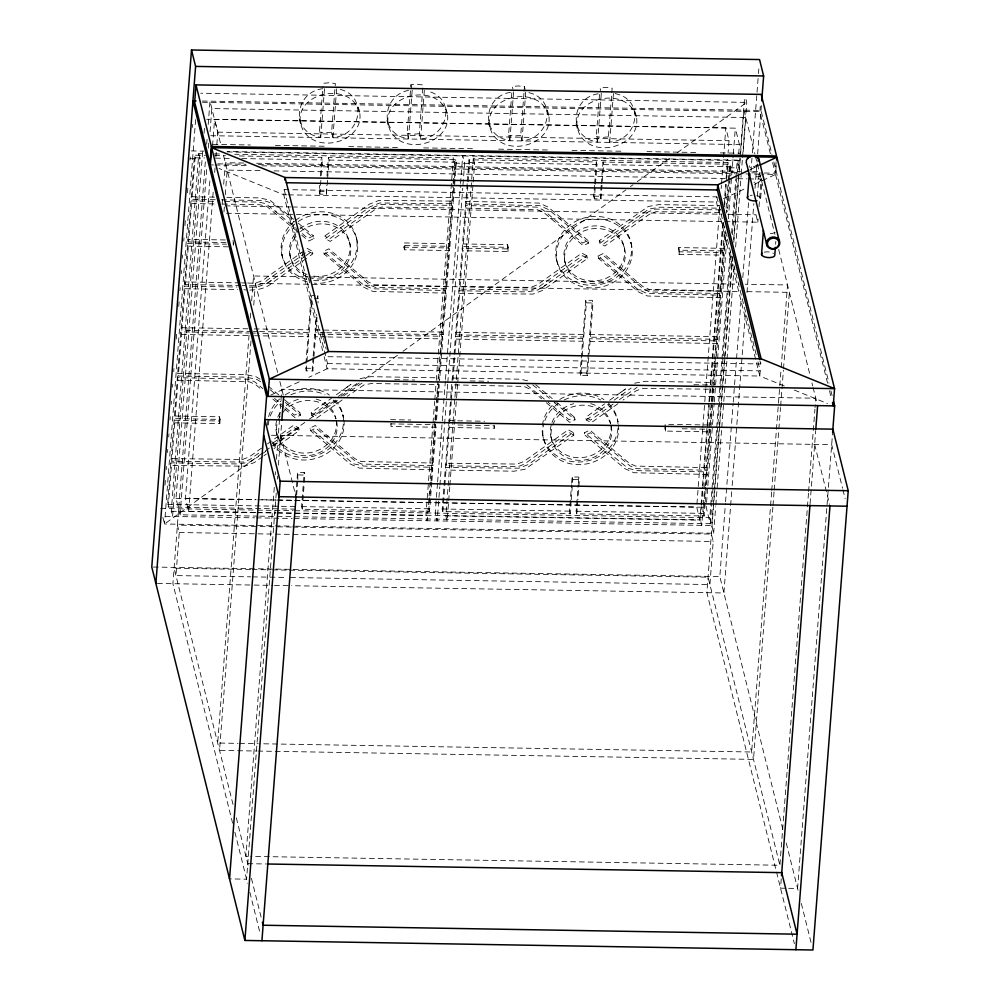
<?xml version="1.0" encoding="UTF-8"?>
<svg xmlns="http://www.w3.org/2000/svg" width="1000" height="1000" viewBox="0 0 1000 1000"><rect width="100%" height="100%" fill="white"/><g stroke="black" fill="none" stroke-linecap="round" stroke-linejoin="round"><path stroke-width="0.75" stroke-dasharray="5 3.75" d="M165 485.2L165.362 480.513M166.2 469.65L166.438 466.525M167.512 452.55L167.75 449.412M168.7 437L168.95 433.85M170.025 419.9L170.263 416.75M171.213 404.35L171.462 401.188M172.525 387.25L172.775 384.087M173.725 371.7L173.962 368.525M176.238 339.05L176.6 334.312M178.738 306.4L179.1 301.725M179.938 290.763L180.175 287.65M181.25 273.75L181.5 270.538M182.438 258.2L182.688 254.988M183.762 241.1L184 237.875M184.95 225.55L185.325 220.763M187.463 192.9L187.825 188.1M189.975 160.1L190.225 157M192.488 127.438L192.725 124.338M195.613 119.6L164.537 524L294.012 526.175M295.587 509.125L168.275 506.987L167.625 504.375L194.462 155.188L205.325 155.375M168.275 506.987L171.475 465.438L170.825 462.837L238.925 463.975L249.713 462.062L258.75 456.362M258.788 453.137L249.913 459.462L243.3 462.075L171.8 461.238L174.75 422.85L174.1 420.238L219.163 421L219.812 423.6L174.75 422.85M219.812 423.6L220.125 419.4L175.062 418.638L178.012 380.25L177.362 377.638L248.812 379.2L255.012 382.025L262.9 388.638M260.712 381.812L256.913 379.45L246.45 377.188L178.337 376.037L181.537 334.5L180.888 331.887L249.2 333.038M251.825 331.463L181.85 330.288L185.05 288.738L184.4 286.137L237.025 287.025M240.738 285.462L185.375 284.538L188.325 246.15L187.675 243.538L226.525 244.188M225.975 242.562L188.65 241.938L191.588 203.55L190.95 200.938L215.525 201.363M215.287 199.737L191.912 199.338L195.113 157.8L194.462 155.188M198.75 153.65L200.05 158.863L172.575 516.462L171.275 511.25L198.75 153.65L203.438 153.725M258.075 516.125L180.1 514.812L176.012 498.4L202.763 150.275M204.075 133.212L204.55 127.013M205.325 161.875L172.913 583.713L232.6 823.125M206.675 144.25L207.237 136.975M208.2 124.513L209.988 101.175L220.95 145.113M180.1 514.812L206.85 166.75M208.275 148.1L208.762 141.888M291.388 527.038L177.413 525.125L179.262 532.513L175.95 575.588L250.888 576.85M210.062 131.637L211.838 108.55L745.788 117.525L742.725 157.537M255.675 512.4L188.65 511.275L185.45 498.462L210.05 178.375M212.562 145.738L214.587 119.325L725.825 127.912L729.025 140.725L728.062 153.162M188.65 511.275L213.363 189.625M214.675 172.537L215.037 167.875M215.875 157L216.225 152.338M216.825 144.562L217.787 132.137L214.587 119.325M222.15 204.275L222.5 199.65M223.688 184.262L225.338 162.725L244.075 163.038M224.338 207.037L223.863 213.2L723.487 221.588M225.287 194.725L227.175 170.113L263.087 170.712M219.163 421L219.475 416.788L174.412 416.037L175.062 418.638M233.062 240.087L233.388 246.9L233.713 242.7M249.037 335.15L217.688 743.025L237.987 743.363M250.35 318.025L250.825 311.788M251.663 300.9L253.575 275.988L308.225 276.9M250.987 340.975L219.537 750.413L257 751.038M253.75 305.175L255.413 283.375L739.425 291.512M288.85 189.675L284.163 189.6L283.762 194.762L322.625 350.6M274.275 487.325L245.925 856.287L249.05 856.338M275.238 474.875L275.475 471.763M276.438 459.3L279.55 418.825M279.662 417.275L281.812 389.25L815.775 398.225L815.062 407.562M276.25 493.025L246.575 879.188L229.537 878.9M277.312 479.15L277.562 476.025M278.4 465.138L281.75 421.538M322.812 88.688C294.025 91.962 290.188 133.438 320.763 137.238L319.462 132.025L322.975 86.363M320.763 137.238L324.513 88.525M295.775 495.637L297.575 472.312L304.212 472.425L304.862 475.037L304.262 482.812M313.812 358.512L312.863 370.95L306.212 370.838L305.812 365.125M305.925 363.562L308.2 334.025L256.962 333.162M259.575 331.6L309.175 332.425L308.525 329.825L311.15 295.625L315.138 295.688M327.512 180.263L326.438 194.25L319.8 194.137L319.625 185.312M320.337 175.987L321.775 157.338L237.938 155.925M296.663 495.138L297.738 481.138M297.863 479.588L297.575 472.312M306.212 370.838L306.812 363.062M306.938 361.512L308.85 336.637L308.2 334.025M309.175 332.425L311.8 298.225L311.15 295.625M319.8 194.137L321.112 177.037M321.225 175.487L322.425 159.938L321.775 157.338M431.8 482.137L429.55 511.375L302.238 509.237L301.588 506.625L304.212 472.425M312.863 370.95L312.213 368.338L313.05 357.463M313.163 355.9L314.837 334.137L442.15 336.275L442.8 338.888L439.613 380.438L438.963 377.825L442.15 336.275M325.112 332.7L315.812 332.537L315.163 329.938L316.363 314.387M317.55 298.837L317.787 295.738L318.087 303M326.438 194.25L326.262 185.425M326.987 176.1L328.413 157.438L455.725 159.588L456.375 162.188L453.188 203.738L379.725 203L370.138 206.725L325.35 238.663L324.7 236.062L369.487 204.112L379.075 200.4L452.537 201.125L453.188 203.738M302.238 509.237L304.15 484.363M313.938 356.962L317.25 313.788M327.638 178.7L329.062 160.05L328.413 157.438M332.912 137.438L336.65 88.737C368.325 92.737 362.6 135.887 332.912 137.438L331.613 132.225L335.35 83.525L329.338 82.75L323.212 83.312M284.163 189.6L327.55 363.587L327.15 368.762L308.85 377.312M408.462 138.7L412.2 90C382.525 91.55 376.788 134.688 408.462 138.7L407.163 133.5L410.913 84.787L417.025 84.225L423.05 84.987L419.312 133.7L420.6 138.912C447.075 137.762 457.175 99.275 428.837 91.463M446.637 288.925L445.988 286.325L374.55 284.762L368.338 281.938L328.862 248.812L323.512 251.4L324.162 254L329.513 251.425L368.988 284.538L375.2 287.362L446.637 288.925L449.588 250.538L404.525 249.775L403.875 247.175L404.2 242.963L449.263 243.725L449.913 246.325L404.85 245.575L404.2 242.963M433.062 465.625L432.413 463.025L360.975 461.45L354.762 458.638L315.275 425.513L309.938 428.1L310.587 430.7L315.925 428.125L355.412 461.238L361.625 464.062L433.062 465.625L436.012 427.238L390.95 426.475L391.163 423.675M404.525 249.775L404.85 245.575M420.6 138.912L424.35 90.2L426.025 90.425M434.85 421.238L427.2 520.737L425.9 515.525L428.475 482.088M428.587 480.55L432.912 424.375M433.013 422.975L434.663 401.475M434.787 399.938L435.962 384.588M436.287 380.375L438.175 355.75M438.3 354.212L453.387 157.925L234.688 154.25M434.975 419.675L437.95 380.812M438.075 379.25L453.013 184.9M453.125 183.35L454.675 163.137L453.387 157.925M429.55 511.375L428.9 508.775L430.913 482.612M431.025 481.075L432.088 467.225L363.988 466.087L353.525 463.812L309.938 428.1M432.413 463.025L435.363 424.625L390.3 423.875L390.95 426.475M435.688 420.425L437.337 398.925M437.463 397.388L438.525 383.562M326.662 332.725L443.125 334.675L442.475 332.075L445.662 290.525L372.287 288.8L363.288 284.762L323.512 251.4M445.988 286.325L448.938 247.938L403.875 247.175M449.263 243.725L452.212 205.338L380.712 204.5L374.087 207.1L329.625 238.812L324.7 236.062M452.537 201.125L454.188 179.587M454.312 178.05L455.725 159.588M431.912 480.6L432.738 469.837L432.088 467.225M436.575 419.963L438.225 398.462M438.338 396.925L439.288 384.637L371.675 383.5L364.175 384.8L347.2 396.362M443.125 334.675L446.312 293.137L445.662 290.525M449.913 246.325L452.863 207.938L452.212 205.338M437.488 483.55L435.213 513.088L437.163 520.913L439.8 486.7M437.612 481.987L445.375 380.938M445.487 379.375L460.425 185.025M460.55 183.475L462.7 155.488L464.65 163.3L462.85 186.625M439.913 485.15L447.675 384.087M447.8 382.525L462.738 188.188M571.1 501.3L570.15 513.737L442.837 511.6L442.188 509L467.262 182.688M467.362 181.375L469.012 159.812L596.325 161.95L596.975 164.55L594.35 198.75L600.988 198.863L603.625 164.662L602.975 162.062L730.288 164.2L730.938 166.8L730.225 176.038M442.837 511.6L444.725 486.975M444.837 485.438L446.025 470.05L445.375 467.45L518.837 468.188L528.425 464.462L573.212 432.525L573.862 435.125L524.913 469.288L514.125 471.2L446.025 470.05M573.862 435.125L568.938 432.375L524.475 464.075L517.85 466.688L446.35 465.85L449.3 427.463L448.65 424.85M449.625 423.25L451.275 401.75M451.388 400.213L452.575 384.862L524.012 386.425L530.225 389.25L541.613 398.8M583.075 334.438L455.763 332.3L456.413 334.9L583.725 337.038L583.075 334.438L585.7 300.238L592.35 300.35L593 302.95L587.413 375.562L580.775 375.45L583.4 341.25L582.75 338.638L455.438 336.5L456.087 339.113L452.9 380.65L452.25 378.05L520.35 379.188L530.812 381.463M456.413 334.9L459.6 293.363L458.95 290.75L527.062 291.9L537.837 289.988L546.888 284.288M459.6 293.363L533.062 294.088L542.65 290.375L587.45 258.425L582.513 255.675L538.05 287.387L531.425 289.988L459.925 289.15L462.875 250.763L462.225 248.15L507.287 248.912L507.938 251.513L462.875 250.763M507.938 251.513L508.263 247.312L463.2 246.55L466.15 208.162L465.5 205.562L536.938 207.125L543.15 209.95L582.638 243.062L587.975 240.487L588.625 243.088L583.288 245.675L543.8 212.55L537.587 209.725L466.15 208.162M588.625 243.088L548.85 209.725L539.85 205.688L466.475 203.962L469.663 162.413L469.012 159.812M449.762 486.863L447.125 521.075L445.838 515.862L452.938 423.312M453.062 421.775L454.825 398.738M454.95 397.2L473.312 158.262L727.938 162.537L729.237 167.75L728.275 180.188M449.875 485.312L457.638 384.25M457.762 382.7L474.613 163.475L473.312 158.262M510.425 92.338C482.4 96.487 480.337 136.962 509.875 140.412L508.575 135.2L512.075 89.537M509.875 140.412L513.612 91.7M507.287 248.912L507.612 244.7L462.55 243.95L463.2 246.55M449.3 427.463L494.363 428.212L494.575 425.412M528.837 92.65C558.275 99.438 549.513 139.312 522.013 140.612L520.712 135.4L523.987 92.788M524.1 91.263L524.45 86.7L518.438 85.925L512.312 86.487L512.962 89.1M522.013 140.612L525.75 91.912M598.125 93.812C570.087 97.963 568.038 138.438 597.562 141.888L596.263 136.675L599.775 91.013M597.562 141.888L601.312 93.175M570.15 513.737L569.5 511.138L571.525 484.7M571.65 483.15L572.125 476.938L578.763 477.05L579.412 479.65L577.863 499.862M580.775 375.45L580.125 372.85L582.75 338.638M594.35 198.75L593.7 196.15L594.538 185.263M594.65 183.713L596.325 161.95M571.225 499.75L572.775 479.538L572.125 476.938M583.725 337.038L586.35 302.838L585.7 300.238M705.05 503.688L704.1 515.988L576.788 513.85L576.138 511.25L578.175 484.812M578.288 483.263L578.763 477.05M587.413 375.562L586.763 372.95L589.388 338.75L716.712 340.9L717.362 343.5L716.175 358.888M598.075 256.012L598.725 258.612L604.062 256.038L643.55 289.15L649.75 291.975L721.2 293.538L720.55 290.938L649.1 289.375L642.9 286.55L603.413 253.425L598.075 256.012L637.85 289.375L646.838 293.412L720.225 295.138L720.875 297.75L717.675 339.288L590.363 337.15L589.712 334.55L592.35 300.35M600.988 198.863L600.337 196.262L601.175 185.375M601.3 183.825L602.975 162.062M576.788 513.85L577.75 501.413M615.125 93.6C645.562 99.462 638.263 140.588 609.712 142.088L608.413 136.875L611.688 94.262M611.8 92.737L612.15 88.175L606.138 87.4L600.013 87.963L600.662 90.575M609.712 142.088L613.45 93.387M708.688 425.012L665.175 424.275L664.85 428.488L665.5 431.087L710.575 431.85L707.625 470.238L636.175 468.675L629.975 465.85L590.487 432.738L585.15 435.312L584.5 432.713L589.837 430.125L629.325 463.25L635.525 466.075L706.975 467.638L707.625 470.238M721.2 293.538L724.15 255.15L679.087 254.4L678.438 251.788L678.75 247.587L723.825 248.337L724.475 250.95L679.4 250.188L678.75 247.587M665.5 431.087L665.175 424.275M679.087 254.4L679.4 250.188M784.287 385.975L759.812 376.037L716.425 202.037L716.825 196.863L290.413 189.7M696.938 503.95L702.663 429.363M702.788 427.812L705.775 388.963M705.888 387.413L719.862 205.613M721.175 188.512L721.413 185.413M721.525 183.85L723.438 158.988M723.562 157.438L725.825 127.912M277.488 512.775L699.887 519.875L702.4 487.238M702.513 485.688L708.85 403.325M708.962 401.775L710.163 386.238M710.275 384.688L722.812 221.525M724.125 204.438L725.675 184.237M726.15 178.025L727.588 159.375M703.188 506.7L701.762 525.35L700.462 520.138L701.488 506.7M701.612 505.163L707.463 428.988M707.575 427.587L710.525 389.2M710.85 384.988L712.738 360.375M712.85 358.837L723.388 221.713M724.538 206.75L726.425 182.138M726.55 180.6L727.938 162.537M703.312 505.138L709.163 428.963M709.287 427.4L714.425 360.55M714.538 358.988L724.7 226.838M726.125 208.175L728.162 181.75M704.1 515.988L703.45 513.387L705.462 487.225M705.588 485.688L706.65 471.838L638.538 470.7L628.075 468.425L584.5 432.713M706.975 467.638L709.925 429.237L680.4 428.75M710.238 425.037L711.9 403.537M712.013 402L713.075 388.188M693.875 384.7L714.163 385.05L713.512 382.438L716.712 340.9M717.675 339.288L717.025 336.688L720.225 295.138M720.55 290.938L723.5 252.55L678.438 251.788M723.825 248.337L725 232.987M726.538 213.025L726.775 209.95L727.412 212.55M728.988 181.125L727.087 205.738L727.738 208.35L730.113 177.575M729.1 179.587L730.288 164.2M705.163 502.137L707.3 474.45L706.65 471.838M710.888 427.638L713.838 389.25L642.337 388.413L635.725 391.025L623.038 400.062M714.163 385.05L716.062 360.425M724.475 250.95L725.888 232.512M259.625 516.15L710.275 523.725L706.188 507.312L707.738 487.15M707.85 485.588L714.175 403.387M714.287 401.838L715.475 386.325M715.6 384.775L727.038 235.875M728.35 218.812L733.225 155.463M733.337 153.95L735.312 128.162L206.7 119.275M295.575 526.2L713.65 533.225L709.775 517.7L710.612 506.825M710.725 505.262L716.587 429.075M716.7 427.525L721.838 360.675M721.963 359.113L730.2 251.838M731.637 233.175L735.812 178.762M735.938 177.2L737.25 160.1L227.138 151.525M710.275 523.725L711.825 503.525M711.95 501.975L717.8 425.825M717.925 424.275L723.05 357.463M723.175 355.9L731.175 251.8M732.487 234.7L737.025 175.65M737.138 174.1L738.575 155.45M738.688 153.9L739.412 144.575L735.312 128.162M732.4 256.438L711.725 525.525L293.65 518.5M733.7 239.438L739.925 158.45M740.05 156.888L744.712 96.225M719.675 426.138L706.875 592.688L794.388 943.713M719.788 424.575L724.938 357.638M725.05 356.087L732.475 259.575M733.787 242.45L739.05 173.962M739.163 172.413L740.487 155.287M740.6 153.725L743.95 110.138L754.912 154.088M713.65 533.225L715.675 506.788M715.8 505.238L721.65 429.012M721.775 427.463L726.912 360.575M727.025 359.025L734.2 265.7M735.638 247.037L741.137 175.487M741.25 173.938L742.45 158.375M742.562 156.825L746.75 102.387L745.15 95.962M292.95 527.062L711.375 534.1L713.213 541.487L709.912 584.562L288.363 577.487M782.85 829.35L719.825 576.562L725.45 503.375M725.562 501.812L733.1 403.7M733.225 402.15L741.237 297.812M742.8 277.562L748.662 201.262M750.938 171.675L752.25 154.537M752.375 152.988L756.912 93.812M757.038 92.25L758.35 75.125M758.475 73.562L758.825 68.888M770.362 153.675L759.875 111.638L760.537 103.025M731.688 491.75L723.913 592.975L291.575 585.712M732.163 485.575L745.45 312.663M747 292.55L753.825 203.663M755.013 188.263L757.175 160.05M757.65 154.012L761.363 105.55M725.037 221.625L757.825 222.175L755.987 214.788L756.225 211.7M757.412 196.312L759.3 171.7L751.488 171.562M757.825 222.175L758.062 219.088M759.013 206.788L761.137 179.088L748.65 178.875M760.675 198.175L762.062 180.162M764.3 173.012L775.225 173.188L776.112 161.7M757.938 361.788L760.2 370.863L759.812 376.037L327.15 368.762L324.125 356.662M328.075 356.7L760.738 363.975L760.938 361.388M776.2 165.812L775.537 174.425L827.588 383.188M775.612 244.325L775.85 241.325M771.625 492.013L751.65 752L259.85 743.737M771.75 490.462L781.075 369.025M781.2 367.475L787.537 284.962L745.387 284.25M772.875 507.188L753.5 759.388L258.562 751.062M772.987 505.625L774.075 491.613M774.188 490.062L780.525 407.55M780.65 405.988L781.85 390.425M781.963 388.875L783.4 370.188M783.525 368.625L789.375 292.35L745.662 291.613M808.487 493.188L779.887 865.263L250.613 856.363M808.6 491.625L814.938 409.125M781.263 878.812L780.537 888.162L797.588 888.45L832.638 432.262M810.088 503.688L815.713 430.513M761.762 178.575L759.425 181.775L756.15 182.913L753.925 182.087M304.825 422.4L164.537 524L162.613 516.287L254.65 517.837M309.425 419.075L335.975 399.85M341.025 396.188L360.438 382.125M365.037 378.8L398.363 354.675M402.962 351.337L625.862 189.925M630.462 186.588L633 184.762M637.25 181.688L670.913 157.3M677.237 152.725L746.75 102.387L200.763 93.212M305.413 252.875L267.9 279.625C261.1 286.438 251.163 286.175 242.275 285.487M249.412 287.225L257.863 286.875L267.45 283.15L304.65 256.625M305.912 255.725L312.238 251.213L312.887 253.812L307.825 257.425M306.562 258.325L272.975 282.275C265.15 289.637 254.112 290.7 243.9 289.738M261.625 448.05L249.262 456.863L242.65 459.462L171.15 458.625L171.8 461.238M267.45 443.9L293.738 425.15L298.663 427.9L299.312 430.513L274 448.562M342.125 399.988L316.7 418.113L311.762 415.363L311.125 412.75L331.375 398.312M336.438 394.7L351.025 384.3M272.775 443.162L294.387 427.762L299.312 430.513M311.762 415.363L333.288 400.012M338.35 396.4L358.638 382.312M263.212 453.188L265.75 451.375M273.35 445.962L298.663 427.9M337.325 400.337L316.05 415.513L311.125 412.75M343.587 395.875L362.525 382.725M262.75 456.587L254.513 462.45L244.938 466.175L171.475 465.438M263.863 455.788L266.4 453.988M719.5 212.425L655.913 211.713L649.3 214.325L604.825 246.038L599.9 243.275L599.25 240.675L648.2 206.513L658.988 204.6L719.35 205.613M599.9 243.275L648.85 209.112L659.638 207.2L719.788 208.212M542 287.762L586.8 255.825L587.45 258.425M617.95 403.7L591.25 422.725L586.325 419.975L585.675 417.362L604.663 403.825M609.725 400.213L625.588 388.913M586.325 419.975L609.113 403.725M614.175 400.112L631.112 388.038M613.138 404.062L590.6 420.125L585.675 417.362M619.4 399.588L637.075 387.337M267.45 283.15L272.325 279.662M346.562 387.475L353.575 382.475M621.125 392.088L628.125 387.088M301.7 235.162L308.725 241.05L314.075 238.475L313.425 235.863L308.075 238.45L301.05 232.562M284.613 408.913L295.15 417.75L300.487 415.175L299.837 412.562L294.5 415.15L285.138 407.287M546.3 402.725L569.712 422.362L575.05 419.787L574.4 417.175L569.062 419.762L547.987 402.088M750.113 169.675L758.562 165.738M270.85 395.062L300.413 381.25M723.462 198.75L745.975 188.225M754.425 184.288L775.537 174.425L761.488 174.188M761.05 175.7L758.188 176.812L752.613 176.85M775.175 232.375L772.325 233.475L766.75 233.525M360.075 378.587L370.85 376.675L438.963 377.825M634.625 383.2L645.413 381.3L713.512 382.438M331.613 132.225L325.487 132.787L319.462 132.025M419.312 133.7L413.188 134.262L407.163 133.5M520.712 135.4L514.587 135.963L508.575 135.2M608.413 136.875L602.288 137.438L596.263 136.675M202.25 101.037L760.987 110.425L771.95 154.375M202.488 102.263L759.875 111.638M217.787 132.137L729.025 140.725M210.775 135.7L739.412 144.575M212.925 144.362L250.4 144.987M275.375 145.412L325.337 146.25M348.762 146.637L400.275 147.513M423.7 147.9L473.663 148.737M498.638 149.162L548.6 150M572.025 150.387L623.55 151.263M646.963 151.65L696.925 152.487M720.35 152.887L740.638 153.225M191.262 150.925L203.738 151.137M227.262 151.95L742.487 160.613M214.375 153.912L222.188 154.037M214.638 155.538L225.512 155.712M195.113 157.8L204.625 157.963M215.475 158.138L232.525 158.425M241.825 158.588L322.425 159.938M329.062 160.05L456.375 162.188M469.663 162.413L596.975 164.55M603.625 164.662L730.938 166.8M190.087 158.688L200.05 158.863M454.675 163.137L474.613 163.475M729.237 167.75L739.2 167.925L737.25 160.1M256.562 163.25L740.562 171.388M217.825 163.825L245.938 164.3M258.425 164.513L737.75 172.562M751.812 172.8L762.738 172.987M210.325 164.925L213.45 164.975M215.012 165L249.363 165.575M261.85 165.787L734.938 173.738M745.875 173.925L759.925 174.163M274.012 170.9L726.787 178.512M737.725 178.688L747.087 178.85M319.15 191.537L325.788 191.65M593.7 196.15L600.337 196.262M286.887 194.812L283.762 194.762L218.975 168.438M288.45 194.838L716.425 202.037M214.488 197.125L191.262 196.737L191.912 199.338M226.863 197.338L259.375 197.887L269.837 200.15L293.6 219.25M221.462 199.838L260.025 200.487C274.688 200.35 283.337 214.363 294.25 221.85M224.75 201.513L258.562 202.075L265.837 203.625L295.2 227.65M720.625 209.85L655.263 209.112L648.65 211.713L604.175 243.425L599.25 240.675M191.588 203.55L216.35 203.962M222.475 204.062L259.212 204.688L266.488 206.225L295.85 230.25M452.863 207.938L381.362 207.1L374.738 209.713L330.275 241.412L325.35 238.663M225.15 205.863L290.725 206.962M292.288 206.988L721.637 214.2M727.887 214.312L755.987 214.788M225.287 239.963L188 239.338L188.65 241.938M188.325 246.15L230.287 246.85M309.788 276.938L739.137 284.15M240.037 282.863L184.725 281.925L185.375 284.538M241.575 282.887L246.188 282.962M247.725 282.987C254.8 283.825 261.988 281.962 267.25 277.013L307.312 248.45L312.238 251.213M185.05 288.738L237.725 289.625M446.312 293.137L372.938 291.4L363.938 287.362L324.162 254M720.875 297.75L647.487 296.012L638.5 291.975L598.725 258.612M314.45 298.275L318.438 298.337M586.35 302.838L593 302.95M247.963 328.8L181.2 327.688L181.85 330.288M254.175 328.913L308.525 329.825M315.163 329.938L442.475 332.075M589.712 334.55L717.025 336.688M253.375 331.488L258.025 331.562M250.75 333.062L255.413 333.137M181.537 334.5L253.05 335.7M254.6 335.725L308.85 336.637M326.337 336.925L315.487 336.75L314.837 334.137M327.887 336.95L442.8 338.888M456.087 339.113L583.4 341.25M717.362 343.5L590.037 341.362L589.388 338.75M327.55 363.587L760.2 370.863M305.562 368.225L312.213 368.338M580.125 372.85L586.763 372.95M394.637 379.675L414.7 380.012M470.1 380.938L488.612 381.25M178.012 380.25L249.462 381.812L255.662 384.637L262.262 390.163M390.625 419.663L410.825 420M448.975 420.65L484.712 421.25M457.975 425.012L493.713 425.613L494.363 428.212M271.388 435.262L831.688 444.675L842.537 488.212M432.738 469.837L359.363 468.1L350.363 464.062L310.587 430.7M707.3 474.45L633.913 472.713L624.925 468.675L585.15 435.312M298.225 474.925L304.862 475.037M572.775 479.538L579.412 479.65M185.45 498.462L255.6 499.65M261.825 499.75L275.863 499.988M277.413 500.012L293 500.275M294.562 500.3L696.7 507.062L699.887 519.875M176.012 498.4L256.163 499.75M257.725 499.775L276.413 500.087M277.962 500.112L293.538 500.375M295.087 500.4L706.188 507.312M167.625 504.375L294.938 506.525M301.588 506.625L428.9 508.775M442.188 509L569.5 511.138M576.138 511.25L703.45 513.387M160.662 508.475L255.825 510.075M257.387 510.1L293.263 510.7M294.825 510.725L709.775 517.7M257.225 512.425L275.938 512.75M171.275 511.25L255.637 512.663M257.2 512.688L275.938 513.013M277.5 513.038L425.9 515.525M445.838 515.862L700.462 520.138M256.212 517.863L292.087 518.462M179.262 532.513L713.213 541.487M153.338 567.038L719.825 576.562M250.613 569.487L174.1 568.2L233.325 805.713M252.175 569.513L270.9 569.837M272.462 569.862L288.075 570.125M289.637 570.15L708.062 577.175L780.113 866.125M252.45 576.875L286.8 577.45M157.425 583.45L252.625 585.05M254.1 585.075L272.913 585.4M274.4 585.425L290.075 585.688M239.55 743.388L258.288 743.713M247.775 863.675L266.512 863.988M794.362 390.075L827.487 403.537M586.8 255.825L581.862 253.062L537.4 284.775L530.775 287.387L459.275 286.55L459.925 289.15M307.962 251.062L312.887 253.812M573.212 432.525L568.288 429.762L523.825 461.475L517.2 464.075L445.7 463.237L446.35 465.85M526.812 384.938L546.812 401.112M532.737 384.85L549.4 398.275M260.062 379.2L256.262 376.85L245.8 374.575L177.688 373.438L178.337 376.037M587.975 240.487L548.2 207.113L539.2 203.088L465.825 201.35L466.475 203.962M535.7 384.725L552.25 398.6M556.675 402.312L574.4 417.175M554.062 402.188L575.05 419.787M298.212 223.113L313.425 235.863M300.075 226.737L314.075 238.475M275.188 210.863L276.475 211.938M268.363 386.163L278.863 394.963M284.488 399.688L299.837 412.562M270.188 389.75L276.012 394.637M285.338 402.463L300.487 415.175M274.6 398.45L283.962 406.312M272.913 399.1L283.45 407.938M636.25 116.85C626.663 82.275 562.587 99.75 579.888 134.925C595.825 161.575 647.288 143.287 634.95 111.65M548.55 115.388C538.962 80.812 474.888 98.275 492.2 133.45C508.137 160.1 559.587 141.812 547.25 110.175M447.15 113.675C437.562 79.1 373.488 96.575 390.788 131.738C406.725 158.4 458.188 140.1 445.85 108.462M359.45 112.2C349.862 77.625 285.788 95.1 303.1 130.262C319.037 156.925 370.487 138.625 358.15 106.988M773.838 161.95L829 383.162M830.888 390.75L832.4 396.8M772.613 162.688L775.225 173.188M829.475 390.75L831.35 398.312M842.913 489.712L845.163 498.725M755.288 155.6L774.925 234.387M778.713 249.537L810.438 376.825M811.95 382.887L812.712 385.913M813.088 387.425L817.25 404.137M814.638 444.387L829.613 504.438M759.975 360.938L760.738 363.975M716.825 196.863L756.438 355.737M723.5 252.55L724.15 255.15M709.925 429.237L710.575 431.85M786.25 842.987L798.713 892.95M801.325 903.462L811.438 944M630.938 242.55A38.188 34.225 -14 0 1 581.312 283.975A38.188 34.225 -14 0 1 568.763 226.025A38.188 34.225 -14 0 1 630.938 242.55L631.587 245.15A38.188 34.225 -14 0 1 581.962 286.588A38.188 34.225 -14 0 1 569.412 228.637A38.188 34.225 -14 0 1 631.587 245.15M624.138 246.812A30.55 27.387 -14 0 1 584.438 279.962A30.55 27.387 -14 0 1 574.4 233.6A30.55 27.387 -14 0 1 624.138 246.812L624.788 249.425A30.55 27.387 -14 0 1 585.087 282.562A30.55 27.387 -14 0 1 575.05 236.213A30.55 27.387 -14 0 1 624.788 249.425M576.062 123.625L577.362 128.837M617.362 419.25L618.013 421.85A38.188 34.225 -14 0 0 607.125 404.162M524.45 86.7L525.1 89.3M564.513 260.1L565.163 262.712M556.413 259.163L557.062 261.762M488.363 122.15L489.663 127.362M507.612 244.7L508.263 247.312M550.938 436.8L551.587 439.412M542.825 435.85L543.475 438.462M410.913 84.787L411.875 88.7M448.938 247.938L449.588 250.538M386.962 120.45L388.263 125.662M435.363 424.625L436.012 427.238M356.388 237.938L357.038 240.538M299.837 228.988A30.55 27.387 -14 0 1 349.575 242.2L350.225 244.8A30.55 27.387 -14 0 1 310.525 277.95M299.262 118.975L300.562 124.188M342.8 414.625L343.45 417.238A38.188 34.225 -14 0 0 331.35 398.587M296.012 228.088L297.512 234.137M302.05 252.3L303.175 256.837M308.463 278.025L309.962 284.075M322.038 332.488L323.175 337.025M323.55 338.537L326.188 349.137M289.95 255.487L290.6 258.1M281.85 254.55L282.5 257.15M223.588 155.712L277.613 372.388M279.875 381.488L283.288 395.163M280.675 435.412L295.65 495.462M276.375 432.188L277.025 434.787M219.475 416.788L220.125 419.4M236.337 817.825L248.787 867.738M251.425 878.337L261.238 917.663M234.875 832.212L247.6 883.25M249.862 892.325L260.062 933.238M349.575 242.2A30.55 27.387 -14 0 1 309.875 275.35M306.938 274.4A30.55 27.387 -14 0 1 298.675 230.012M300.487 231.588A30.55 27.387 -14 0 1 350.225 244.8M307.587 277.013A30.55 27.387 -14 0 1 297.15 234.838M298.225 221.5A38.188 34.225 -14 0 1 356.737 239.288A38.188 34.225 -14 0 1 314.3 283.163M307.413 281.975A38.188 34.225 -14 0 1 294.862 224.025M295.287 220.55A38.188 34.225 -14 0 1 356.238 237.312A38.188 34.225 -14 0 1 309.462 279.988M306.762 279.363A38.188 34.225 -14 0 1 294.212 221.412M336.262 420.3A30.55 27.387 -14 0 1 300.138 452.812A30.55 27.387 -14 0 1 280.163 412.562M286.262 405.688A30.55 27.387 -14 0 1 300.4 398.775M316.075 399.038A30.55 27.387 -14 0 1 336 418.9M336.65 421.5A30.55 27.387 -14 0 1 305.512 455.725A30.55 27.387 -14 0 1 277.65 421.912M278.125 420.513A30.55 27.387 -14 0 1 280.025 416.463M282.575 412.713A30.55 27.387 -14 0 1 312.113 400.775A30.55 27.387 -14 0 1 335.887 418.75M343.938 420.175A38.188 34.225 -14 0 1 316.663 458.15A38.188 34.225 -14 0 1 272.075 442.225M268.325 424.9A38.188 34.225 -14 0 1 269.363 418.925M270.3 416A38.188 34.225 -14 0 1 281.288 400.725M290.825 394.775A38.188 34.225 -14 0 1 325.012 394.762M335.238 400.112A38.188 34.225 -14 0 1 325.8 451.1A38.188 34.225 -14 0 1 271.425 439.613M267.587 425.3A38.188 34.225 -14 0 1 279.587 399.012M285.188 394.825A38.188 34.225 -14 0 1 329.425 395.062M610.812 424.913A30.55 27.387 -14 0 1 578.625 457.725A30.55 27.387 -14 0 1 551.55 423.913M552.025 422.525A30.55 27.387 -14 0 1 573.663 403.7M590.638 403.65A30.55 27.387 -14 0 1 610.562 423.512M611.213 426.112A30.55 27.387 -14 0 1 580.062 460.337A30.55 27.387 -14 0 1 552.2 426.525M552.675 425.138A30.55 27.387 -14 0 1 581.925 405.2A30.55 27.387 -14 0 1 610.438 423.363M618.5 424.787A38.188 34.225 -14 0 1 578.1 464.625A38.188 34.225 -14 0 1 543.913 423.537M544.85 420.625A38.188 34.225 -14 0 1 558.038 403.625M564.1 399.988A38.188 34.225 -14 0 1 600.788 399.988M608.75 403.625A38.188 34.225 -14 0 1 617.987 423.688M617.962 428.188A38.188 34.225 -14 0 1 577.45 462.013A38.188 34.225 -14 0 1 542.225 426.912M542.375 425.425A38.188 34.225 -14 0 1 555.188 402.725M559.738 399.438A38.188 34.225 -14 0 1 603.975 399.675M750.125 195.525A6.675 2.837 4.4 0 1 752.212 195.212M756.75 195.625A6.675 2.837 4.4 0 1 760.15 199.6M764.25 252.188A6.675 2.837 4.4 0 1 773.562 253.388M757.613 164.088A5.888 5.275 -14 0 1 749.5 165.888M758.325 164.762A6.637 5.95 -14 0 1 755.725 166.912A6.688 6 -14 0 1 749.1 166.8"/><path stroke-width="1.5" d="M761.725 100.875L763.637 75.963L759.55 59.55L191.5 50L151.775 567.013L244.887 940.45L812.938 950L848.225 490.712L832.875 429.162L264.825 419.613L280.175 481.175L244.887 940.45M155.875 583.425L195.6 66.413L191.5 50M196 84.9L194.675 102.137L210.025 163.688L211.35 146.463L196 84.9L761.2 94.4L776.55 155.963L211.35 146.463M229.537 878.9L266.613 396.35L192.95 100.887L196.05 100.938M284.887 180.113L285.087 177.525L211.65 147.688L210.325 164.925L268.038 396.375L269.363 379.137L211.65 147.688L750.312 156.738M281.863 419.988L283.663 396.637M261.925 940.738L296.025 496.962M759.6 359.425L717.35 189.975L717.75 184.8L748.713 170.338M747.425 197.95L749.275 173.925L750.288 178.375M761.55 254.613L763.4 230.6L764.412 235.05M776.637 160.062L776.862 157.188L755 156.825M775.387 247.338L774.8 254.838A6.675 2.837 4.4 0 1 767.163 257.475A6.675 2.837 4.4 0 1 762.087 253.2M781.5 875.7L809.975 505.112M815.825 428.963L817.625 405.613M832.625 432.362L834.663 405.9L833.525 401.35M795.888 949.712L829.987 505.938M759.975 165.075L776.862 157.188L834.562 388.638L761.137 358.8L328.475 351.525L269.363 379.137L834.562 388.638L833.238 405.875L832.487 402.85M195.6 66.413L763.637 75.963M286.25 182.725L717.35 189.975M266.613 396.35L834.663 405.9M280.175 481.175L848.225 490.712M847.025 506.225L278.988 496.688L263.637 435.125M268.075 864.013L781.737 872.65M758.775 158.763L779.075 240.175M749.475 175.125L746.85 164.562A6.637 5.95 -14 0 1 751.513 155.85A6.637 5.95 -14 0 1 759.35 161.775M750.225 178.137L763.388 230.912M764.137 233.925L767.15 245.987M761.137 358.8L717.75 184.8L285.087 177.525L328.475 351.525M781.612 872.175L797.087 934.2L263.125 925.225L262.362 922.2M749.275 173.925L749.575 175.512M757 200.8A6.675 2.837 4.4 0 1 749.438 199.825A6.675 2.837 4.4 0 1 747.962 196.525M776.825 237.862A6.688 6 -14 0 0 766.475 242.938A6.688 6 -14 0 0 776.025 248.337A6.637 5.95 -14 0 0 779.737 243.2A6.637 5.95 -14 0 0 776.825 237.938M747.85 158.588A5.888 5.275 -14 0 1 750.15 156.675M755.95 156.775A5.888 5.275 -14 0 1 757.95 158.763M769.963 247.963A5.888 5.275 -14 0 0 779.062 243.512A5.888 5.275 -14 0 0 770.662 238.762A5.888 5.275 -14 0 0 769.963 247.963"/></g></svg>
